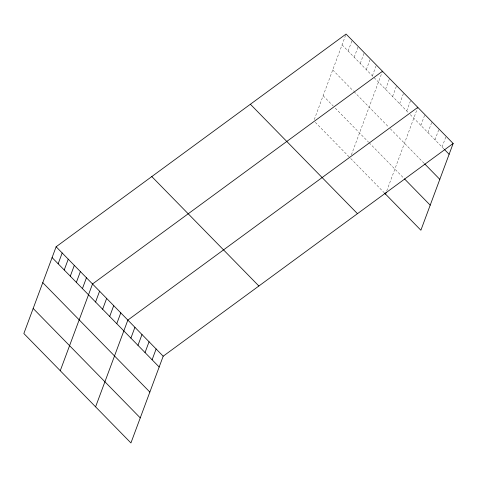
<?xml version="1.0" encoding="UTF-8"?>
<svg xmlns="http://www.w3.org/2000/svg" width="477" height="477" viewBox="0 0 477 477"><rect width="100%" height="100%" fill="white"/><g stroke="black" fill="none" stroke-linecap="round" stroke-linejoin="round"><path stroke-width="0.36" stroke-dasharray="2.38 1.79" d="M314.271 119.548L345.819 34.732M348.115 51.069L352.139 40.253M354.184 57.264L358.203 46.454M360.254 63.465L364.273 52.655M366.318 69.666L370.343 58.856M372.388 75.867L376.407 65.057M351.382 154.876L382.226 71.932M385.523 89.288L389.542 78.478M392.589 96.515L396.614 85.705M399.66 103.736L403.679 92.926M406.726 110.956L410.745 100.146M386.716 190.985L417.56 108.046M420.857 125.403L424.882 114.593M427.929 132.624L431.947 121.814M434.994 139.844L439.013 129.034M442.06 147.065L446.084 136.255M342.051 44.868L408.24 112.506M410.262 114.569L444.081 149.128M332.731 69.922L353.463 91.113M353.964 91.626L388.827 127.246M390.341 128.796L424.16 163.355M323.126 95.746L333.238 106.079M335.265 108.142L368.62 142.235M369.126 142.748L403.959 178.344M315.327 122.35L349.206 156.975M350.72 158.525L384.039 192.571"/><path stroke-width="0.72" d="M56.113 246.776L23.85 333.524L130.931 442.948L163.194 356.2L453.15 143.476L346.069 34.052L56.113 246.776L163.194 356.2M58.158 263.787L62.177 252.977M64.228 269.988L68.247 259.178M70.292 276.189L74.317 265.379M76.362 282.39L80.38 271.574M82.432 288.591L86.45 277.775M60.257 370.724L92.52 283.976L382.476 71.258M95.567 302.013L99.586 291.203M102.633 309.233L106.651 298.423M109.698 316.454L113.723 305.644M116.77 323.674L120.788 312.864M95.597 406.833L127.854 320.085L417.81 107.367M130.901 338.121L134.925 327.311M137.972 345.342L141.991 334.532M145.038 352.563L149.057 341.753M152.103 359.789L156.128 348.973M385.553 194.115L386.251 192.237M453.15 143.476L420.887 230.224L384.54 193.084M444.588 149.647L449.131 154.292M424.667 163.873L439.812 179.346M404.46 178.857L430.206 205.17M250.383 104.254L357.464 213.678M151.799 176.579L258.88 285.997M52.088 257.586L159.175 367.01M42.769 282.646L149.856 392.07M33.169 308.464L140.25 417.888"/></g></svg>
